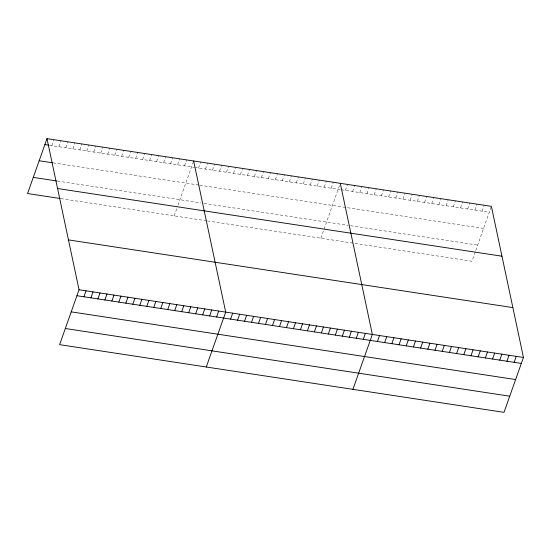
<?xml version="1.0" encoding="UTF-8"?>
<svg xmlns="http://www.w3.org/2000/svg" width="551" height="551" viewBox="0 0 551 551"><rect width="100%" height="100%" fill="white"/><g stroke="black" fill="none" stroke-linecap="round" stroke-linejoin="round"><path stroke-width="0.41" stroke-dasharray="2.75 2.07" d="M51.863 145.657L53.97 139.713M58.847 146.724L60.954 140.774M65.831 147.785L67.938 141.841M72.815 148.853L74.922 142.902M79.799 149.913L81.906 143.969M86.782 150.974L88.89 145.03M93.766 152.042L95.874 146.098M100.75 153.102L102.858 147.158M107.734 154.17L109.835 148.219M114.718 155.23L116.819 149.287M121.702 156.298L123.803 150.347M128.686 157.359L130.787 151.415M135.663 158.426L137.771 152.475M142.647 159.487L144.755 153.543M149.631 160.555L151.739 154.604M156.615 161.615L158.722 155.671M163.599 162.683L165.706 156.732M170.583 163.743L172.69 157.8M177.567 164.804L179.674 158.86M184.551 165.872L186.658 159.921M174.206 215.875L177.47 206.646M178.014 205.11L193.373 161.732M198.518 168L200.626 162.049M205.502 169.061L207.61 163.117M212.486 170.128L214.587 164.177M219.47 171.189L221.571 165.245M226.454 172.256L228.555 166.306M233.438 173.317L235.539 167.373M240.415 174.385L242.523 168.434M247.399 175.445L249.507 169.501M254.383 176.506L256.49 170.562M261.367 177.574L263.474 171.63M268.351 178.634L270.458 172.69M275.335 179.702L277.442 173.751M282.319 180.762L284.426 174.819M289.303 181.83L291.41 175.879M296.286 182.891L298.394 176.947M303.27 183.958L305.378 178.007M310.254 185.019L312.362 179.075M317.238 186.086L319.346 180.136M324.222 187.147L326.323 181.203M331.206 188.215L333.307 182.264M320.854 238.218L340.029 184.068M345.381 190.37L347.488 184.427M352.578 191.466L354.686 185.522M359.775 192.561L361.876 186.617M366.966 193.663L369.074 187.712M374.163 194.758L376.271 188.807M381.361 195.853L383.462 189.902M388.551 196.948L390.659 191.004M395.749 198.043L397.856 192.099M402.939 199.138L405.047 193.194M410.137 200.233L412.244 194.289M417.334 201.335L419.442 195.385M424.525 202.431L426.632 196.48M431.722 203.526L433.83 197.575M438.92 204.621L441.027 198.677M446.11 205.716L448.218 199.772M453.308 206.811L455.415 200.867M460.505 207.906L462.613 201.962M467.696 209.008L469.803 203.057M474.893 210.103L477.001 204.152M482.091 211.198L484.198 205.248M475.224 252.007L471.952 261.236L207.569 220.958M475.768 250.464L491.127 207.086M49.535 145.306L193.862 167.29M194.641 167.408L340.587 189.64M341.386 189.764L489.281 212.293M53.13 162.876L199.007 185.095M199.779 185.212L483.564 228.445M57.325 181.052L200.874 202.92M203.973 203.388L348.163 225.352M350.56 225.717L477.669 245.085M60.913 198.615L206.79 220.841"/><path stroke-width="0.83" d="M46.987 138.645L79.048 289.764L59.611 344.657L504.013 412.355L523.45 357.461L491.389 206.343L46.987 138.645L27.55 193.539L60.142 198.498M83.924 296.775L86.032 290.832M90.908 297.843L93.016 291.892M97.892 298.904L100 292.96M104.876 299.971L106.984 294.02M111.86 301.032L113.967 295.088M118.844 302.093L120.944 296.149M125.828 303.16L127.928 297.209M132.812 304.221L134.912 298.277M139.796 305.288L141.896 299.338M146.773 306.349L148.88 300.405M153.757 307.417L155.864 301.466M160.74 308.477L162.848 302.533M167.724 309.545L169.832 303.594M174.708 310.606L176.816 304.662M181.692 311.673L183.8 305.722M188.676 312.734L190.784 306.79M195.66 313.801L197.768 307.851M202.644 314.862L204.752 308.918M209.628 315.923L211.736 309.979M216.612 316.99L218.719 311.039M206.26 366.994L225.703 312.107L193.642 160.988M230.58 319.119L232.68 313.168M237.564 320.179L239.664 314.235M244.548 321.247L246.648 315.296M251.525 322.307L253.632 316.364M258.509 323.375L260.616 317.424M265.492 324.436L267.6 318.492M272.476 325.503L274.584 319.552M279.46 326.564L281.568 320.62M286.444 327.625L288.552 321.681M293.428 328.692L295.536 322.748M300.412 329.753L302.52 323.809M307.396 330.82L309.504 324.87M314.38 331.881L316.488 325.937M321.364 332.949L323.471 326.998M328.348 334.009L330.455 328.065M335.332 335.077L337.432 329.126M342.316 336.138L344.416 330.194M349.3 337.205L351.4 331.254M356.283 338.266L358.384 332.322M363.261 339.333L365.368 333.383M352.915 389.337L372.352 334.45L340.291 183.331M377.442 341.489L379.549 335.545M384.639 342.584L386.74 336.64M391.83 343.679L393.937 337.735M399.027 344.781L401.135 338.831M406.225 345.876L408.325 339.926M413.415 346.972L415.523 341.021M420.613 348.067L422.72 342.123M427.81 349.162L429.911 343.218M435.001 350.257L437.108 344.313M442.198 351.352L444.306 345.408M449.396 352.454L451.496 346.503M456.586 353.549L458.694 347.598M463.784 354.644L465.891 348.693M470.981 355.739L473.082 349.789M478.172 356.834L480.279 350.891M485.369 357.93L487.477 351.986M492.566 359.025L494.667 353.081M499.757 360.12L501.865 354.176M506.954 361.222L509.062 355.271M514.152 362.317L516.253 356.366M44.879 144.596L48.763 145.189M39.162 160.747L52.352 162.752M33.267 177.388L56.546 180.928M57.566 188.518L501.968 256.215M68.469 239.899L512.871 307.596M79.048 289.764L523.45 357.461M76.94 295.715L521.342 363.412M71.224 311.866L515.626 379.563M65.328 328.506L509.73 396.203"/></g></svg>
